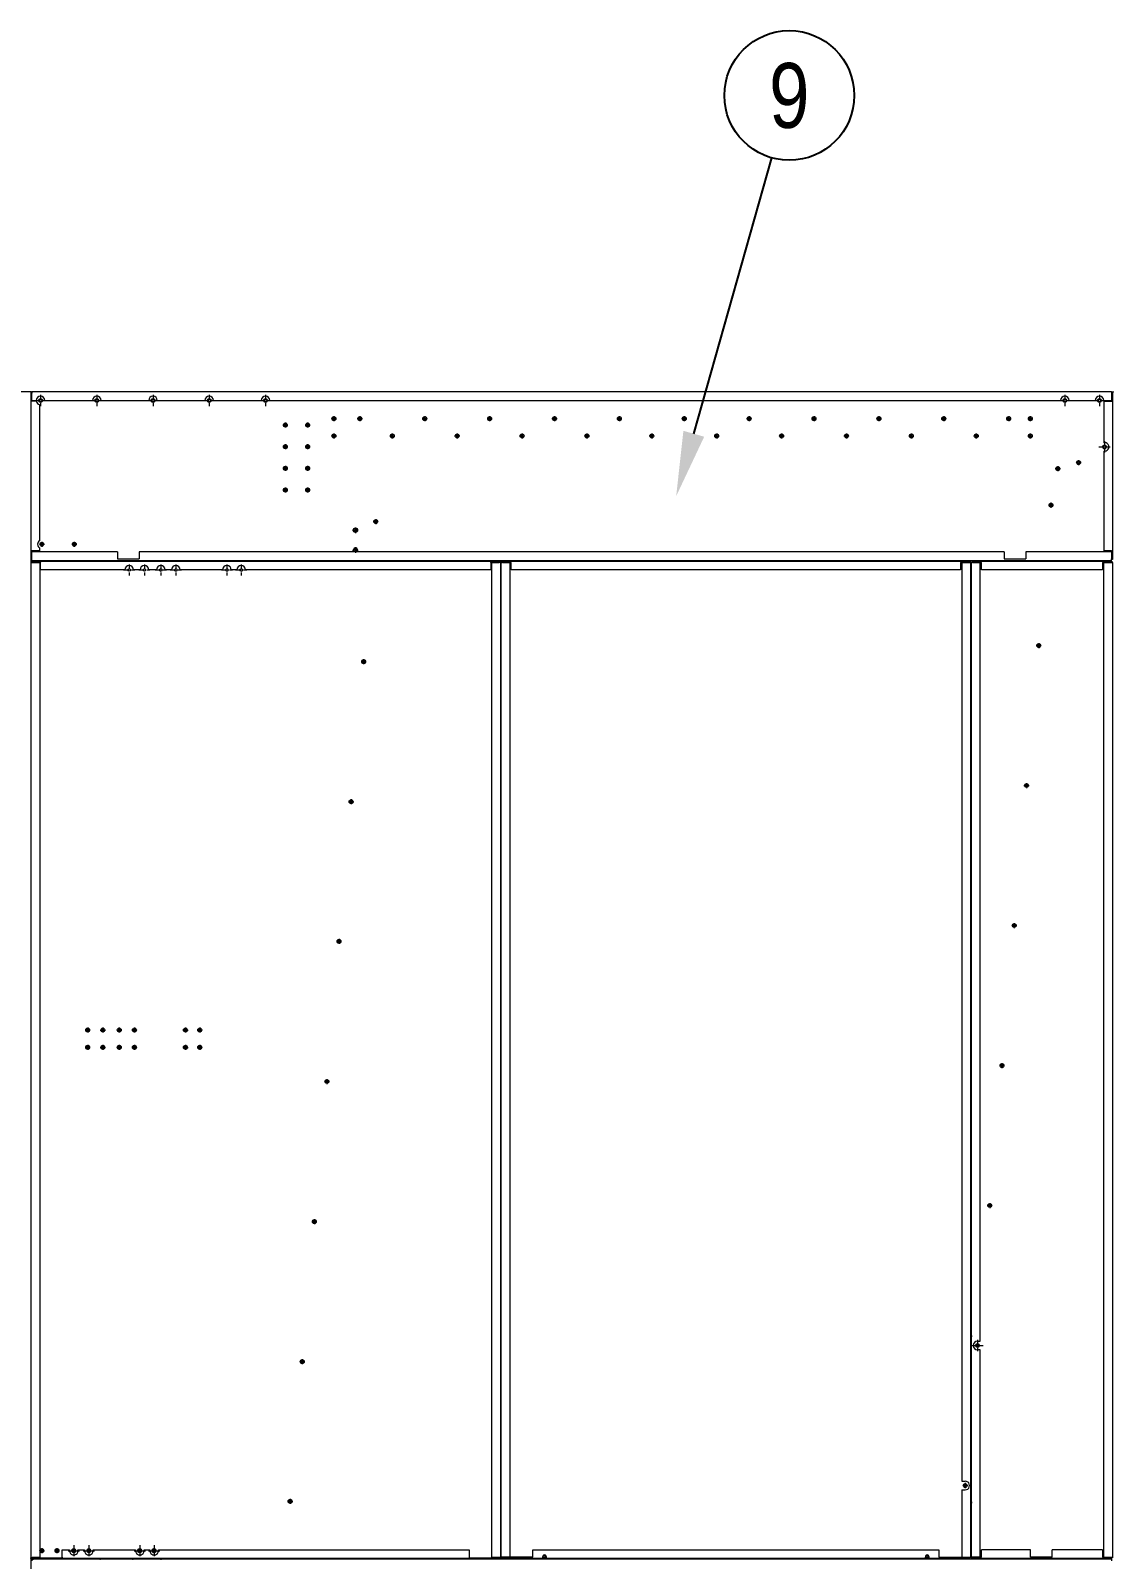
# Model space of a CAD drawing. Header units: millimetres. Extents: x -17070 to 45188, y -291348 to 34911.
# Drawn here: x 26372 to 28873, y 22199 to 25734 of the extents above; entities that cross this region are included whole.
import ezdxf
from ezdxf.enums import TextEntityAlignment as Align

# ---------------------------------------------------------------- set-up
doc = ezdxf.new("R2010")
doc.units = ezdxf.units.MM
doc.linetypes.add('DASHDOT', pattern=[18.5, 12, -3, 0.5, -3])
doc.layers.add('냉각탑_dim', color=1, linetype='Continuous')
doc.layers.add('냉각탑_text', color=3, linetype='Continuous')
doc.styles.get("Standard").update_dxf_attribs({"font": 'arial.ttf'})

# ---------------------------------------------------------------- blocks, each defined once
blk = doc.blocks.new('1')
at = {"color": 7, "lineweight": 20, "ltscale": 0.0425}
for p, q in [((26373.4, 24896.8), (26375.1, 24896.8)), ((26373.4, 24895.9), (26375.1, 24895.9)), ((28873.4, 24896.8), (28871.7, 24896.8)), ((28873.4, 24895.9), (28871.7, 24895.9)), ((26373.4, 24511.7), (26375.1, 24511.7)), ((26373.4, 24510.8), (26375.1, 24510.8)), ((28873.4, 24511.7), (28871.7, 24511.7)), ((28873.4, 24510.8), (28871.7, 24510.8))]:
    blk.add_line(p, q, dxfattribs=at)
at = {"color": 7, "lineweight": 20, "ltscale": 0.0225}
for p, q in [((26373.4, 24895.9), (26373.4, 24896.8)), ((28873.4, 24895.9), (28873.4, 24896.8)), ((26373.4, 24511.7), (26373.4, 24510.8)), ((26376.2, 24505.2), (26376.2, 24504.3)), ((27455.6, 24505.2), (27455.6, 24504.3)), ((27460.4, 24504.3), (27460.4, 24505.2)), ((28545.4, 24504.3), (28545.4, 24505.2)), ((28547.4, 24504.3), (28547.4, 24505.2)), ((28873.4, 24511.7), (28873.4, 24510.8)), ((28873.4, 24504.3), (28873.4, 24505.2)), ((26376.2, 22202.4), (26376.2, 22203.3)), ((27455.6, 22202.4), (27455.6, 22203.3)), ((27460.4, 22203.3), (27460.4, 22202.4)), ((28545.4, 22203.3), (28545.4, 22202.4)), ((28547.4, 22203.3), (28547.4, 22202.4)), ((28873.4, 22203.3), (28873.4, 22202.4))]:
    blk.add_line(p, q, dxfattribs=at)
at = {"color": 7, "lineweight": 20, "ltscale": 0.4775}
for p, q in [((26373.4, 24876.8), (26373.4, 24895.9)), ((28873.4, 24895.9), (28873.4, 24876.8)), ((26373.4, 24511.7), (26373.4, 24530.8)), ((28873.4, 24530.8), (28873.4, 24511.7))]:
    blk.add_line(p, q, dxfattribs=at)
at = {"color": 7, "lineweight": 20, "ltscale": 0.014477}
blk.add_line((26375.1, 24897.6), (26374.8, 24898.1), dxfattribs=at)
at = {"color": 7, "lineweight": 20}
for p, q in [((28871.7, 24898.8), (26375.1, 24898.8)), ((26373.4, 24530.8), (26373.4, 24876.8)), ((26393.4, 24554.9), (26393.4, 24869)), ((26405.4, 24878.8), (26515.4, 24878.8)), ((26535.4, 24878.8), (26645.4, 24878.8)), ((26665.4, 24878.8), (26775.4, 24878.8)), ((26795.4, 24878.8), (26905.4, 24878.8)), ((26925.4, 24878.8), (28753.4, 24878.8)), ((28773.4, 24878.8), (28833.4, 24878.8)), ((28853.4, 24876.8), (28853.4, 24781.1)), ((28873.4, 24876.8), (28873.4, 24530.8)), ((28853.4, 24761.4), (28853.4, 24530.8)), ((26373.3, 24506.8), (26395.4, 24506.8)), ((26395.4, 24505.2), (26373.3, 24505.2)), ((26373.4, 22203.3), (26373.4, 24504.3)), ((26573.4, 24528.8), (26375.1, 24528.8)), ((26375.1, 24508.8), (28871.7, 24508.8)), ((26393.4, 24504.3), (26393.4, 22203.3)), ((26395.4, 24506.8), (27436.4, 24506.8)), ((26573.4, 24512.2), (26623.4, 24512.2)), ((28623.4, 24528.8), (26623.4, 24528.8)), ((27436.4, 24506.8), (27458.5, 24506.8)), ((27458.5, 24505.2), (27436.4, 24505.2)), ((27438.4, 22203.3), (27438.4, 24504.3)), ((27458.4, 24504.3), (27458.4, 22203.3)), ((27460.4, 22203.3), (27460.4, 24504.3)), ((27461.5, 24506.8), (28544.3, 24506.8)), ((27483.5, 24504), (27461.5, 24504)), ((27480.4, 24504.3), (27480.4, 22203.3)), ((28522.3, 24504), (28544.3, 24504)), ((28525.4, 24504.3), (28525.4, 22379.4)), ((28545.4, 24504.3), (28545.4, 22203.3)), ((28547.4, 22203.3), (28547.4, 24504.3)), ((28548.5, 24506.8), (28872.3, 24506.8)), ((28570.5, 24504), (28548.5, 24504)), ((28567.4, 22703.2), (28567.4, 24504.3)), ((28623.4, 24512.2), (28673.4, 24512.2)), ((28871.7, 24528.8), (28673.4, 24528.8)), ((28850.3, 24504), (28872.3, 24504)), ((28853.4, 22203.3), (28853.4, 24504.3)), ((28873.4, 24504.3), (28873.4, 22203.3)), ((26590.4, 24486.8), (26395.4, 24486.8)), ((26816.4, 24486.8), (26718.4, 24486.8)), ((27436.4, 24486.8), (26869.4, 24486.8)), ((28522.3, 24486.8), (27483.5, 24486.8)), ((28850.3, 24486.8), (28570.5, 24486.8)), ((28547.4, 22716.2), (28545.4, 22693.4)), ((28567.4, 22203.3), (28567.4, 22683.2)), ((28525.4, 22359.4), (28525.4, 22203.3)), ((28547.4, 22331.9), (28545.4, 22309)), ((26516.9, 22220.8), (26615.3, 22220.8)), ((26667.9, 22220.8), (27386.5, 22220.8)), ((27533.5, 22220.8), (28472.3, 22220.8)), ((28684.3, 22220.8), (28570.5, 22220.8)), ((28850.3, 22220.8), (28734.3, 22220.8)), ((26373.3, 22202.4), (26445.3, 22202.4)), ((26445.3, 22200.8), (26373.3, 22200.8)), ((28871.7, 22198.8), (26375.1, 22198.8)), ((27386.5, 22200.8), (26445.3, 22200.8)), ((27386.5, 22202.4), (27458.5, 22202.4)), ((27458.5, 22200.8), (27386.5, 22200.8)), ((27533.5, 22203.6), (27461.5, 22203.6)), ((28544.3, 22200.8), (27461.5, 22200.8)), ((28472.3, 22203.6), (28544.3, 22203.6)), ((28570.5, 22203.6), (28548.5, 22203.6)), ((28872.3, 22200.8), (28548.5, 22200.8)), ((28734.3, 22203.6), (28684.3, 22203.6)), ((28850.3, 22203.6), (28872.3, 22203.6))]:
    blk.add_line(p, q, dxfattribs=at)
at = {"color": 7, "lineweight": 20, "ltscale": 0.085}
for p, q in [((26375.1, 24898.8), (26375.1, 24895.4)), ((28871.7, 24898.8), (28871.7, 24895.4)), ((26376.8, 24876.8), (26373.4, 24876.8)), ((28870, 24876.8), (28873.4, 24876.8)), ((26376.8, 24530.8), (26373.4, 24530.8)), ((26375.1, 24508.8), (26375.1, 24512.2)), ((28870, 24530.8), (28873.4, 24530.8)), ((28871.7, 24508.8), (28871.7, 24512.2)), ((26375.1, 22198.8), (26375.1, 22195.4)), ((28871.7, 22198.8), (28871.7, 22195.4))]:
    blk.add_line(p, q, dxfattribs=at)
at = {"color": 7, "lineweight": 20, "ltscale": 0.415}
for p, q in [((26375.1, 24878.8), (26375.1, 24895.4)), ((28871.7, 24895.4), (28871.7, 24878.8)), ((28853.4, 24876.8), (28870, 24876.8)), ((26375.1, 24512.2), (26375.1, 24528.8)), ((26393.4, 24530.8), (26376.8, 24530.8)), ((26573.4, 24528.8), (26573.4, 24512.2)), ((26623.4, 24528.8), (26623.4, 24512.2)), ((28623.4, 24528.8), (28623.4, 24512.2)), ((28673.4, 24528.8), (28673.4, 24512.2)), ((28870, 24530.8), (28853.4, 24530.8)), ((28871.7, 24528.8), (28871.7, 24512.2))]:
    blk.add_line(p, q, dxfattribs=at)
at = {"color": 7, "linetype": 'DASHDOT', "lineweight": 20}
for p, q in [((26395.4, 24891.8), (26395.4, 24865.8)), ((26525.4, 24891.8), (26525.4, 24865.8)), ((26655.4, 24891.8), (26655.4, 24865.8)), ((26785.4, 24891.8), (26785.4, 24865.8)), ((26915.4, 24891.8), (26915.4, 24865.8)), ((28763.4, 24891.8), (28763.4, 24865.8)), ((28843.4, 24891.8), (28843.4, 24865.8)), ((26382.4, 24878.8), (26408.4, 24878.8)), ((26512.4, 24878.8), (26538.4, 24878.8)), ((26642.4, 24878.8), (26668.4, 24878.8)), ((26772.4, 24878.8), (26798.4, 24878.8)), ((26902.4, 24878.8), (26928.4, 24878.8)), ((28750.4, 24878.8), (28776.4, 24878.8)), ((28830.4, 24878.8), (28856.4, 24878.8)), ((28842.2, 24771.3), (28868.2, 24771.3)), ((28855.2, 24784.3), (28855.2, 24758.3)), ((26587.4, 24486.8), (26613.4, 24486.8)), ((26600.4, 24499.8), (26600.4, 24473.8)), ((26622.4, 24486.8), (26648.4, 24486.8)), ((26635.4, 24499.8), (26635.4, 24473.8)), ((26660.4, 24486.8), (26686.4, 24486.8)), ((26673.4, 24499.8), (26673.4, 24473.8)), ((26695.4, 24486.8), (26721.4, 24486.8)), ((26708.4, 24499.8), (26708.4, 24473.8)), ((26813.4, 24486.8), (26839.4, 24486.8)), ((26826.4, 24499.8), (26826.4, 24473.8)), ((26846.4, 24486.8), (26872.4, 24486.8)), ((26859.4, 24499.8), (26859.4, 24473.8)), ((28561.5, 22706.2), (28561.5, 22680.2)), ((28548.5, 22693.2), (28574.5, 22693.2)), ((26459.1, 22218.8), (26485.1, 22218.8)), ((26472.1, 22231.8), (26472.1, 22205.8)), ((26494.1, 22218.8), (26520.1, 22218.8)), ((26507.1, 22231.8), (26507.1, 22205.8)), ((26612.1, 22218.8), (26638.1, 22218.8)), ((26625.1, 22231.8), (26625.1, 22205.8)), ((26645.1, 22218.8), (26671.1, 22218.8)), ((26658.1, 22231.8), (26658.1, 22205.8))]:
    blk.add_line(p, q, dxfattribs=at)
at = {"color": 7, "lineweight": 20, "ltscale": 0.132499}
blk.add_line((28871.7, 24898.8), (28877, 24898.8), dxfattribs=at)
at = {"color": 7, "lineweight": 20, "ltscale": 0.00769}
for p, q in [((26373.4, 24876.8), (26373.7, 24876.8)), ((28873.4, 24876.8), (28873.1, 24876.8))]:
    blk.add_line(p, q, dxfattribs=at)
at = {"color": 7, "lineweight": 20, "ltscale": 0.2575}
blk.add_line((26375.1, 24878.8), (26385.4, 24878.8), dxfattribs=at)
at = {"color": 7, "lineweight": 20, "ltscale": 0.05}
for p, q in [((26375.4, 24878.8), (26375.4, 24876.8)), ((28871.4, 24876.8), (28871.4, 24878.8)), ((26373.4, 24530.8), (26375.4, 24530.8)), ((26375.4, 24530.8), (26375.4, 24528.8)), ((28873.4, 24530.8), (28871.4, 24530.8)), ((28871.4, 24528.8), (28871.4, 24530.8)), ((26378.8, 22200.8), (26378.8, 22198.8)), ((26532.2, 22200.8), (26532.2, 22198.8)), ((26672.8, 22200.8), (26672.8, 22198.8)), ((26722.9, 22198.8), (26722.9, 22200.8)), ((26812, 22198.8), (26812, 22200.8))]:
    blk.add_line(p, q, dxfattribs=at)
at = {"color": 7, "lineweight": 20, "ltscale": 0.220051}
blk.add_line((26385.6, 24876.8), (26376.8, 24876.8), dxfattribs=at)
at = {"color": 7, "lineweight": 20, "ltscale": 0.4575}
blk.add_line((28853.4, 24878.8), (28871.7, 24878.8), dxfattribs=at)
at = {"color": 7, "linetype": 'DASHDOT', "lineweight": 20, "ltscale": 0.2925}
for p, q in [((26955.6, 24821.8), (26967.3, 24821.8)), ((27007.1, 24821.8), (27018.8, 24821.8)), ((27067.7, 24836.8), (27079.4, 24836.8)), ((27127.7, 24836.8), (27139.4, 24836.8)), ((27277.7, 24836.8), (27289.4, 24836.8)), ((27427.7, 24836.8), (27439.4, 24836.8)), ((27577.7, 24836.8), (27589.4, 24836.8)), ((27727.7, 24836.8), (27739.4, 24836.8)), ((27877.7, 24836.8), (27889.4, 24836.8)), ((28027.7, 24836.8), (28039.4, 24836.8)), ((28177.7, 24836.8), (28189.4, 24836.8)), ((28327.7, 24836.8), (28339.4, 24836.8)), ((28477.7, 24836.8), (28489.4, 24836.8)), ((28627.7, 24836.8), (28639.4, 24836.8)), ((27067.7, 24796.8), (27079.4, 24796.8)), ((27202.7, 24796.8), (27214.4, 24796.8)), ((27352.7, 24796.8), (27364.4, 24796.8)), ((27502.7, 24796.8), (27514.4, 24796.8)), ((27652.7, 24796.8), (27664.4, 24796.8)), ((27802.7, 24796.8), (27814.4, 24796.8)), ((27952.7, 24796.8), (27964.4, 24796.8)), ((28102.7, 24796.8), (28114.4, 24796.8)), ((28252.7, 24796.8), (28264.4, 24796.8)), ((28402.7, 24796.8), (28414.4, 24796.8)), ((28552.7, 24796.8), (28564.4, 24796.8)), ((26955.6, 24771.8), (26967.3, 24771.8)), ((27007.1, 24771.8), (27018.8, 24771.8)), ((26955.6, 24721.8), (26967.3, 24721.8)), ((27007.1, 24721.8), (27018.8, 24721.8)), ((26955.6, 24671.8), (26967.3, 24671.8)), ((27007.1, 24671.8), (27018.8, 24671.8)), ((27164.6, 24598.8), (27176.3, 24598.8)), ((27136.6, 24274.8), (27148.3, 24274.8)), ((27107.6, 23950.8), (27119.3, 23950.8)), ((28640.6, 23664.5), (28652.3, 23664.5)), ((27079.6, 23627.8), (27091.3, 23627.8)), ((26606.6, 23422.8), (26618.3, 23422.8)), ((26724.6, 23422.8), (26736.3, 23422.8)), ((26757.6, 23422.8), (26769.3, 23422.8)), ((26606.6, 23382.8), (26618.3, 23382.8)), ((26724.6, 23382.8), (26736.3, 23382.8)), ((26757.6, 23382.8), (26769.3, 23382.8)), ((28612.3, 23340.7), (28624, 23340.7)), ((27051.6, 23303.8), (27063.3, 23303.8)), ((28583.9, 23017), (28595.6, 23017)), ((27022.6, 22979.8), (27034.3, 22979.8)), ((26994.6, 22655.8), (27006.3, 22655.8)), ((28527.3, 22369.4), (28539, 22369.4)), ((28533.1, 22375.3), (28533.1, 22363.6)), ((26966.6, 22332.8), (26978.3, 22332.8)), ((26972.4, 22338.6), (26972.4, 22326.9)), ((26398.4, 22224.6), (26398.4, 22212.9)), ((26433.4, 22224.6), (26433.4, 22212.9)), ((26618.8, 22218.8), (26630.5, 22218.8)), ((26624.6, 22224.6), (26624.6, 22212.9)), ((26651.8, 22218.8), (26663.5, 22218.8)), ((26657.6, 22224.6), (26657.6, 22212.9))]:
    blk.add_line(p, q, dxfattribs=at)
at = {"color": 7, "linetype": 'DASHDOT', "lineweight": 20, "ltscale": 0.292505}
for p, q in [((26961.4, 24827.6), (26961.4, 24815.9)), ((27012.9, 24827.6), (27012.9, 24815.9)), ((26961.4, 24777.6), (26961.4, 24765.9)), ((27012.9, 24777.6), (27012.9, 24765.9)), ((26961.4, 24727.6), (26961.4, 24715.9)), ((27012.9, 24727.6), (27012.9, 24715.9)), ((26961.4, 24677.6), (26961.4, 24665.9)), ((27012.9, 24677.6), (27012.9, 24665.9)), ((27170.4, 24604.6), (27170.4, 24592.9)), ((26398.4, 24552.1), (26398.4, 24540.4)), ((26473.4, 24552.1), (26473.4, 24540.4)), ((27142.4, 24280.6), (27142.4, 24268.9)), ((27113.4, 23956.6), (27113.4, 23944.9))]:
    blk.add_line(p, q, dxfattribs=at)
at = {"color": 7, "linetype": 'DASHDOT', "lineweight": 20, "ltscale": 0.195}
for p, q in [((27069.5, 24836.8), (27077.3, 24836.8)), ((27129.5, 24836.8), (27137.3, 24836.8)), ((27279.5, 24836.8), (27287.3, 24836.8)), ((27429.5, 24836.8), (27437.3, 24836.8)), ((27579.5, 24836.8), (27587.3, 24836.8)), ((27729.5, 24836.8), (27737.3, 24836.8)), ((27879.5, 24836.8), (27887.3, 24836.8)), ((28029.5, 24836.8), (28037.3, 24836.8)), ((28179.5, 24836.8), (28187.3, 24836.8)), ((28329.5, 24836.8), (28337.3, 24836.8)), ((28479.5, 24836.8), (28487.3, 24836.8)), ((28629.5, 24836.8), (28637.3, 24836.8)), ((27069.5, 24796.8), (27077.3, 24796.8)), ((27204.5, 24796.8), (27212.3, 24796.8)), ((27354.5, 24796.8), (27362.3, 24796.8)), ((27504.5, 24796.8), (27512.3, 24796.8)), ((27654.5, 24796.8), (27662.3, 24796.8)), ((27804.5, 24796.8), (27812.3, 24796.8)), ((27954.5, 24796.8), (27962.3, 24796.8)), ((28104.5, 24796.8), (28112.3, 24796.8)), ((28254.5, 24796.8), (28262.3, 24796.8)), ((28404.5, 24796.8), (28412.3, 24796.8)), ((28554.5, 24796.8), (28562.3, 24796.8)), ((27166.5, 24599.7), (27174.3, 24599.7)), ((27138.2, 24275.9), (27146, 24275.9)), ((27138.2, 24275), (27146, 24275)), ((27109.9, 23952.1), (27117.7, 23952.1)), ((27109.9, 23951.3), (27117.7, 23951.3)), ((28642.6, 23665.4), (28650.4, 23665.4)), ((28642.6, 23664.5), (28650.4, 23664.5)), ((26608.7, 23422.8), (26616.5, 23422.8)), ((26726.1, 23422.8), (26733.9, 23422.8)), ((26608.3, 23382.8), (26616.1, 23382.8)), ((26725.8, 23382.8), (26733.6, 23382.8)), ((26758.8, 23382.8), (26766.6, 23382.8)), ((28614.2, 23341.6), (28622, 23341.6)), ((28614.2, 23340.7), (28622, 23340.7)), ((27053.2, 23304.6), (27061, 23304.6)), ((27053.2, 23303.7), (27061, 23303.7)), ((28585.9, 23017.8), (28593.7, 23017.8)), ((28585.9, 23017), (28593.7, 23017)), ((27024.9, 22980.8), (27032.7, 22980.8)), ((27024.9, 22980), (27032.7, 22980)), ((28557.6, 22694.1), (28565.4, 22694.1)), ((28557.6, 22693.2), (28565.4, 22693.2)), ((26996.6, 22657.1), (27004.4, 22657.1)), ((26996.6, 22656.2), (27004.4, 22656.2)), ((28529.2, 22370.3), (28537, 22370.3)), ((28533.1, 22374.2), (28533.1, 22366.4)), ((26968.2, 22333.3), (26976, 22333.3)), ((26968.2, 22332.4), (26976, 22332.4)), ((26972.1, 22337.2), (26972.1, 22328.5)), ((26398.8, 22222.7), (26398.8, 22214.9)), ((26433.8, 22222.7), (26433.8, 22214.9)), ((26472.2, 22222.7), (26472.2, 22214.9)), ((26507.2, 22222.7), (26507.2, 22214.9)), ((26624.6, 22222.7), (26624.6, 22214.9)), ((26653.9, 22218.8), (26661.7, 22218.8)), ((26657.8, 22222.7), (26657.8, 22214.9))]:
    blk.add_line(p, q, dxfattribs=at)
at = {"color": 7, "linetype": 'DASHDOT', "lineweight": 20, "ltscale": 0.194995}
for p, q in [((27073.4, 24840.7), (27073.4, 24832.9)), ((27133.4, 24840.7), (27133.4, 24832.9)), ((27283.4, 24840.7), (27283.4, 24832.9)), ((27433.4, 24840.7), (27433.4, 24832.9)), ((27583.4, 24840.7), (27583.4, 24832.9)), ((27733.4, 24840.7), (27733.4, 24832.9)), ((27883.4, 24840.7), (27883.4, 24832.9)), ((28033.4, 24840.7), (28033.4, 24832.9)), ((28183.4, 24840.7), (28183.4, 24832.9)), ((28333.4, 24840.7), (28333.4, 24832.9)), ((28483.4, 24840.7), (28483.4, 24832.9)), ((28633.4, 24840.7), (28633.4, 24832.9)), ((28683.4, 24840.7), (28683.4, 24832.9)), ((27073.4, 24800.7), (27073.4, 24792.9)), ((27208.4, 24800.7), (27208.4, 24792.9)), ((27358.4, 24800.7), (27358.4, 24792.9)), ((27508.4, 24800.7), (27508.4, 24792.9)), ((27658.4, 24800.7), (27658.4, 24792.9)), ((27808.4, 24800.7), (27808.4, 24792.9)), ((27958.4, 24800.7), (27958.4, 24792.9)), ((28108.4, 24800.7), (28108.4, 24792.9)), ((28258.4, 24800.7), (28258.4, 24792.9)), ((28408.4, 24800.7), (28408.4, 24792.9)), ((28558.4, 24800.7), (28558.4, 24792.9)), ((28683.4, 24800.7), (28683.4, 24792.9)), ((28731.4, 24639.7), (28731.4, 24631.9)), ((28703.1, 24316.8), (28703.1, 24309)), ((27142.1, 24279.8), (27142.1, 24272)), ((28646.5, 23668.4), (28646.5, 23660.6))]:
    blk.add_line(p, q, dxfattribs=at)
at = {"color": 7, "linetype": 'DASHDOT', "lineweight": 20, "ltscale": 0.292499}
for p, q in [((27073.6, 24842.6), (27073.6, 24830.9)), ((27133.6, 24842.6), (27133.6, 24830.9)), ((27283.6, 24842.6), (27283.6, 24830.9)), ((27433.6, 24842.6), (27433.6, 24830.9)), ((27583.6, 24842.6), (27583.6, 24830.9)), ((27733.6, 24842.6), (27733.6, 24830.9)), ((27883.6, 24842.6), (27883.6, 24830.9)), ((28033.6, 24842.6), (28033.6, 24830.9)), ((28183.6, 24842.6), (28183.6, 24830.9)), ((28333.6, 24842.6), (28333.6, 24830.9)), ((28483.6, 24842.6), (28483.6, 24830.9)), ((28633.6, 24842.6), (28633.6, 24830.9)), ((28683.6, 24842.6), (28683.6, 24830.9)), ((27073.6, 24802.6), (27073.6, 24790.9)), ((27208.6, 24802.6), (27208.6, 24790.9)), ((27358.6, 24802.6), (27358.6, 24790.9)), ((27508.6, 24802.6), (27508.6, 24790.9)), ((27658.6, 24802.6), (27658.6, 24790.9)), ((27808.6, 24802.6), (27808.6, 24790.9)), ((27958.6, 24802.6), (27958.6, 24790.9)), ((28108.6, 24802.6), (28108.6, 24790.9)), ((28258.6, 24802.6), (28258.6, 24790.9)), ((28408.6, 24802.6), (28408.6, 24790.9)), ((28558.6, 24802.6), (28558.6, 24790.9)), ((28683.6, 24802.6), (28683.6, 24790.9)), ((28747.2, 24726.9), (28747.2, 24715.2)), ((28795.2, 24741.1), (28795.2, 24729.4)), ((28731.4, 24642.5), (28731.4, 24630.8)), ((26392.6, 24546.3), (26404.3, 24546.3)), ((26467.6, 24546.3), (26479.3, 24546.3)), ((28703.1, 24317.9), (28703.1, 24306.2)), ((28668.9, 23988.3), (28680.6, 23988.3)), ((28674.8, 23994.1), (28674.8, 23982.4)), ((28646.4, 23670.3), (28646.4, 23658.6)), ((27085.4, 23633.6), (27085.4, 23621.9)), ((26498.6, 23422.8), (26510.3, 23422.8)), ((26504.4, 23428.6), (26504.4, 23416.9)), ((26533.6, 23422.8), (26545.3, 23422.8)), ((26539.4, 23428.6), (26539.4, 23416.9)), ((26571.6, 23422.8), (26583.3, 23422.8)), ((26577.4, 23428.6), (26577.4, 23416.9)), ((26612.4, 23428.6), (26612.4, 23416.9)), ((26730.4, 23428.6), (26730.4, 23416.9)), ((26763.4, 23428.6), (26763.4, 23416.9)), ((26498.6, 23382.8), (26510.3, 23382.8)), ((26504.4, 23388.6), (26504.4, 23376.9)), ((26533.6, 23382.8), (26545.3, 23382.8)), ((26539.4, 23388.6), (26539.4, 23376.9)), ((26571.6, 23382.8), (26583.3, 23382.8)), ((26577.4, 23388.6), (26577.4, 23376.9)), ((26612.4, 23388.6), (26612.4, 23376.9)), ((26730.4, 23388.6), (26730.4, 23376.9)), ((26763.4, 23388.6), (26763.4, 23376.9)), ((27057.4, 23309.6), (27057.4, 23297.9)), ((27028.4, 22985.6), (27028.4, 22973.9)), ((27000.4, 22661.6), (27000.4, 22649.9)), ((26392.6, 22218.8), (26404.3, 22218.8)), ((26427.6, 22218.8), (26439.3, 22218.8))]:
    blk.add_line(p, q, dxfattribs=at)
at = {"color": 7, "linetype": 'DASHDOT', "lineweight": 20, "ltscale": 0.292502}
for p, q in [((28677.7, 24836.8), (28689.4, 24836.8)), ((28677.7, 24796.8), (28689.4, 24796.8)), ((28741.4, 24721.1), (28753.1, 24721.1)), ((28789.3, 24735.2), (28801, 24735.2)), ((28725.6, 24636.7), (28737.3, 24636.7)), ((28697.2, 24312), (28708.9, 24312)), ((28618.1, 23346.6), (28618.1, 23334.9)), ((28589.8, 23022.8), (28589.8, 23011.1))]:
    blk.add_line(p, q, dxfattribs=at)
at = {"color": 7, "linetype": 'DASHDOT', "lineweight": 20, "ltscale": 0.195001}
for p, q in [((28679.5, 24836.8), (28687.3, 24836.8)), ((28679.5, 24796.8), (28687.3, 24796.8)), ((28727.5, 24635.8), (28735.3, 24635.8)), ((27170.4, 24603.6), (27170.4, 24595.8)), ((28703.1, 24315.9), (28703.1, 24308.1)), ((27142.1, 24278.9), (27142.1, 24271.1)), ((28670.9, 23989.1), (28678.7, 23989.1)), ((28670.9, 23988.3), (28678.7, 23988.3)), ((28674.8, 23993), (28674.8, 23984.4)), ((27113.8, 23956), (27113.8, 23947.4)), ((28646.5, 23669.3), (28646.5, 23661.5)), ((27081.6, 23628.4), (27089.4, 23628.4)), ((27081.6, 23627.5), (27089.4, 23627.5)), ((27085.5, 23631.4), (27085.5, 23623.6)), ((26500.3, 23422.8), (26508.1, 23422.8)), ((26504.2, 23426.7), (26504.2, 23418.9)), ((26535.3, 23422.8), (26543.1, 23422.8)), ((26539.2, 23426.7), (26539.2, 23418.9)), ((26573.7, 23422.8), (26581.5, 23422.8)), ((26577.6, 23426.7), (26577.6, 23418.9)), ((26612.6, 23426.7), (26612.6, 23418.9)), ((26730, 23426.7), (26730, 23418.9)), ((26759.3, 23422.8), (26767.1, 23422.8)), ((26763.2, 23426.7), (26763.2, 23418.9)), ((26499.9, 23382.8), (26507.7, 23382.8)), ((26503.8, 23386.7), (26503.8, 23378.9)), ((26534.9, 23382.8), (26542.7, 23382.8)), ((26538.8, 23386.7), (26538.8, 23378.9)), ((26577.2, 23386.7), (26577.2, 23378.9)), ((26612.2, 23386.7), (26612.2, 23378.9)), ((26729.7, 23386.7), (26729.7, 23378.9)), ((26762.7, 23386.7), (26762.7, 23378.9)), ((28618.1, 23344.6), (28618.1, 23336.8)), ((27057.1, 23307.6), (27057.1, 23299.8)), ((28589.8, 23021.7), (28589.8, 23013.9)), ((27028.8, 22984.7), (27028.8, 22976.9)), ((28561.5, 22698), (28561.5, 22690.2)), ((27000.5, 22661), (27000.5, 22653.2)), ((26394.9, 22218.8), (26402.7, 22218.8)), ((26429.9, 22218.8), (26437.7, 22218.8)), ((26620.7, 22218.8), (26628.5, 22218.8))]:
    blk.add_line(p, q, dxfattribs=at)
at = {"color": 7, "linetype": 'DASHDOT', "lineweight": 20, "ltscale": 0.325}
for p, q in [((27116.9, 24578.8), (27129.9, 24578.8)), ((27123.4, 24585.3), (27123.4, 24572.3)), ((27123.4, 24539.3), (27123.4, 24526.3)), ((27116.9, 24532.8), (27129.9, 24532.8))]:
    blk.add_line(p, q, dxfattribs=at)
at = {"color": 7, "lineweight": 20, "ltscale": 6.28196e-05}
blk.add_line((27128.4, 24578.8), (27128.4, 24578.8), dxfattribs=at)
at = {"color": 7, "lineweight": 20, "ltscale": 0.170995}
blk.add_line((26393.4, 24530.8), (26393.4, 24537.6), dxfattribs=at)
at = {"color": 7, "lineweight": 20, "ltscale": 0.04}
for p, q in [((26373.3, 24506.8), (26373.3, 24505.2)), ((26395.4, 24506.8), (26395.4, 24505.2)), ((27458.5, 24506.8), (27458.5, 24505.2)), ((26373.3, 22200.8), (26373.3, 22202.4)), ((26445.3, 22200.8), (26445.3, 22202.4)), ((27458.5, 22200.8), (27458.5, 22202.4))]:
    blk.add_line(p, q, dxfattribs=at)
at = {"color": 7, "lineweight": 20, "ltscale": 0.07}
for p, q in [((26373.4, 24504.3), (26376.2, 24504.3)), ((26395.4, 24504), (26395.4, 24506.8)), ((27436.4, 24504), (27436.4, 24506.8)), ((27458.4, 24504.3), (27455.6, 24504.3)), ((27461.5, 24506.8), (27461.5, 24504)), ((28544.3, 24506.8), (28544.3, 24504)), ((28548.5, 24506.8), (28548.5, 24504)), ((28872.3, 24506.8), (28872.3, 24504)), ((26373.4, 22203.3), (26376.2, 22203.3)), ((26445.3, 22203.6), (26445.3, 22200.8)), ((27386.5, 22203.6), (27386.5, 22200.8)), ((27458.4, 22203.3), (27455.6, 22203.3)), ((27461.5, 22200.8), (27461.5, 22203.6)), ((28544.3, 22200.8), (28544.3, 22203.6)), ((28548.5, 22200.8), (28548.5, 22203.6)), ((28872.3, 22200.8), (28872.3, 22203.6))]:
    blk.add_line(p, q, dxfattribs=at)
at = {"color": 7, "lineweight": 20, "ltscale": 0.43}
for p, q in [((26376.2, 24504.3), (26393.4, 24504.3)), ((26395.4, 24486.8), (26395.4, 24504)), ((27436.4, 24504), (27436.4, 24486.8)), ((27438.4, 24504.3), (27455.6, 24504.3)), ((27463.2, 24504.3), (27480.4, 24504.3)), ((27483.5, 24486.8), (27483.5, 24504)), ((28522.3, 24504), (28522.3, 24486.8)), ((28525.4, 24504.3), (28542.6, 24504.3)), ((28550.2, 24504.3), (28567.4, 24504.3)), ((28570.5, 24486.8), (28570.5, 24504)), ((28850.3, 24504), (28850.3, 24486.8)), ((28853.4, 24504.3), (28870.6, 24504.3)), ((26445.3, 22203.6), (26445.3, 22220.8)), ((27386.5, 22220.8), (27386.5, 22203.6)), ((27533.5, 22203.6), (27533.5, 22220.8)), ((28472.3, 22220.8), (28472.3, 22203.6)), ((28570.5, 22203.6), (28570.5, 22220.8)), ((28684.3, 22203.6), (28684.3, 22220.8)), ((28734.3, 22203.6), (28734.3, 22220.8)), ((28850.3, 22220.8), (28850.3, 22203.6)), ((26393.4, 22203.3), (26376.2, 22203.3)), ((27455.6, 22203.3), (27438.4, 22203.3)), ((27480.4, 22203.3), (27463.2, 22203.3)), ((28542.6, 22203.3), (28525.4, 22203.3)), ((28567.4, 22203.3), (28550.2, 22203.3)), ((28870.6, 22203.3), (28853.4, 22203.3))]:
    blk.add_line(p, q, dxfattribs=at)
at = {"color": 7, "lineweight": 20, "ltscale": 0.159239}
for p, q in [((26742, 24506.8), (26748, 24508.8)), ((26748.3, 24506.8), (26754.4, 24508.8))]:
    blk.add_line(p, q, dxfattribs=at)
at = {"color": 7, "lineweight": 20, "ltscale": 0.050163}
for p, q in [((27105.8, 24506.8), (27106, 24508.8)), ((27114.8, 24506.8), (27115, 24508.8)), ((26919.3, 22198.8), (26919.5, 22200.8)), ((26928.4, 22198.8), (26928.5, 22200.8))]:
    blk.add_line(p, q, dxfattribs=at)
at = {"color": 7, "lineweight": 20, "ltscale": 0.050223}
for p, q in [((27123.1, 24506.8), (27123.3, 24508.8)), ((27132.1, 24506.8), (27132.3, 24508.8)), ((26905, 22198.8), (26905.1, 22200.8)), ((26914, 22198.8), (26914.2, 22200.8))]:
    blk.add_line(p, q, dxfattribs=at)
at = {"color": 7, "lineweight": 20, "ltscale": 6.28061e-05}
blk.add_line((27128.4, 24532.8), (27128.4, 24532.8), dxfattribs=at)
at = {"color": 7, "lineweight": 20, "ltscale": 0.050191}
for p, q in [((27144.9, 24508.8), (27144.7, 24506.8)), ((27144.8, 24506.8), (27145, 24508.8)), ((27179.1, 24506.8), (27179.3, 24508.8)), ((27788.6, 24506.8), (27788.8, 24508.8)), ((27789.3, 24508.8), (27789.1, 24506.8)), ((28093.8, 24508.8), (28093.6, 24506.8)), ((28094.1, 24506.8), (28094.3, 24508.8)), ((28704.3, 24508.8), (28704.1, 24506.8)), ((28737.9, 24508.8), (28737.7, 24506.8)), ((26943, 22200.8), (26942.8, 22198.8)), ((26942.9, 22198.8), (26943.1, 22200.8)), ((26977.2, 22198.8), (26977.3, 22200.8)), ((27586.7, 22198.8), (27586.9, 22200.8)), ((27587.3, 22200.8), (27587.2, 22198.8)), ((27891.9, 22200.8), (27891.7, 22198.8)), ((27892.2, 22198.8), (27892.3, 22200.8)), ((27892.2, 22198.8), (27892.3, 22200.8)), ((28502.3, 22200.8), (28502.2, 22198.8)), ((28536, 22200.8), (28535.8, 22198.8))]:
    blk.add_line(p, q, dxfattribs=at)
at = {"color": 7, "lineweight": 20, "ltscale": 0.006929}
for p, q in [((27436.4, 24506.8), (27436.4, 24506.5)), ((27386.5, 22200.8), (27386.5, 22201.1))]:
    blk.add_line(p, q, dxfattribs=at)
at = {"color": 7, "lineweight": 20, "ltscale": 0.0275}
for p, q in [((27460.4, 24505.2), (27461.5, 24505.2)), ((27460.4, 24504.3), (27461.5, 24504.3)), ((28545.4, 24505.2), (28544.3, 24505.2)), ((28545.4, 24504.3), (28544.3, 24504.3)), ((28547.4, 24505.2), (28548.5, 24505.2)), ((28547.4, 24504.3), (28548.5, 24504.3)), ((28873.4, 24505.2), (28872.3, 24505.2)), ((28873.4, 24504.3), (28872.3, 24504.3)), ((27460.4, 22203.3), (27461.5, 22203.3)), ((27460.4, 22202.4), (27461.5, 22202.4)), ((28545.4, 22203.3), (28544.3, 22203.3)), ((28545.4, 22202.4), (28544.3, 22202.4)), ((28547.4, 22203.3), (28548.5, 22203.3)), ((28547.4, 22202.4), (28548.5, 22202.4)), ((28873.4, 22203.3), (28872.3, 22203.3)), ((28873.4, 22202.4), (28872.3, 22202.4))]:
    blk.add_line(p, q, dxfattribs=at)
at = {"color": 7, "lineweight": 20, "ltscale": 0.375}
for p, q in [((26625.4, 24486.8), (26610.4, 24486.8)), ((26698.4, 24486.8), (26683.4, 24486.8))]:
    blk.add_line(p, q, dxfattribs=at)
at = {"color": 7, "lineweight": 20, "ltscale": 0.45}
blk.add_line((26663.4, 24486.8), (26645.4, 24486.8), dxfattribs=at)
at = {"color": 7, "lineweight": 20, "ltscale": 0.325}
blk.add_line((26849.4, 24486.8), (26836.4, 24486.8), dxfattribs=at)
at = {"color": 7, "linetype": 'DASHDOT', "lineweight": 20, "ltscale": 0.194998}
for p, q in [((28699.2, 24312.9), (28707, 24312.9)), ((28699.2, 24312), (28707, 24312)), ((27085.5, 23632.3), (27085.5, 23624.5)), ((26573.3, 23382.8), (26581.1, 23382.8)), ((28618.1, 23345.5), (28618.1, 23337.7)), ((27057.1, 23308.5), (27057.1, 23300.7)), ((28589.8, 23020.9), (28589.8, 23013.1)), ((27028.8, 22983.9), (27028.8, 22976.1)), ((28561.5, 22697.1), (28561.5, 22689.3)), ((27000.5, 22660.1), (27000.5, 22652.3)), ((26468.3, 22218.8), (26476.1, 22218.8)), ((26503.3, 22218.8), (26511.1, 22218.8))]:
    blk.add_line(p, q, dxfattribs=at)
at = {"color": 7, "lineweight": 20, "ltscale": 0.14875}
for p, q in [((28561.5, 22703.2), (28567.4, 22703.2)), ((28567.4, 22683.2), (28561.5, 22683.2))]:
    blk.add_line(p, q, dxfattribs=at)
at = {"color": 7, "lineweight": 20, "ltscale": 0.193018}
for p, q in [((28525.4, 22379.4), (28533.1, 22379.4)), ((28525.4, 22359.4), (28533.1, 22359.4))]:
    blk.add_line(p, q, dxfattribs=at)
at = {"color": 7, "lineweight": 20, "ltscale": 0.425051}
blk.add_line((26445.3, 22220.8), (26462.3, 22220.8), dxfattribs=at)
at = {"color": 7, "lineweight": 20, "ltscale": 0.385102}
blk.add_line((26481.9, 22220.8), (26497.3, 22220.8), dxfattribs=at)
at = {"color": 7, "lineweight": 20, "ltscale": 0.335102}
blk.add_line((26634.9, 22220.8), (26648.3, 22220.8), dxfattribs=at)
at = {"color": 7, "linetype": 'DASHDOT', "lineweight": 20, "ltscale": 0.26}
blk.add_line((27555.2, 22204.8), (27565.6, 22204.8), dxfattribs=at)
at = {"color": 7, "linetype": 'DASHDOT', "lineweight": 20, "ltscale": 0.260001}
for p, q in [((27560.4, 22210), (27560.4, 22199.6)), ((28440.2, 22204.8), (28450.6, 22204.8)), ((28445.4, 22210), (28445.4, 22199.6))]:
    blk.add_line(p, q, dxfattribs=at)
at = {"color": 7, "lineweight": 20, "ltscale": 0.01744}
blk.add_line((26375.4, 22203.3), (26375.3, 22202.6), dxfattribs=at)
at = {"color": 7, "lineweight": 20, "ltscale": 0.04985}
blk.add_line((26609.6, 22200.8), (26609.6, 22198.8), dxfattribs=at)
at = {"color": 0, "lineweight": 20}
blk.add_lwpolyline([(26373.4, 21698.8), (26373.4, 24898.8), (25373.4, 24898.8), (25373.4, 21698.8)], dxfattribs=at)
at = {"color": 7, "lineweight": 20}
for centre, radius in [((26395.4, 24878.8), 4.5), ((26395.4, 24878.8), 3), ((26525.4, 24878.8), 4.5), ((26525.4, 24878.8), 3), ((26655.4, 24878.8), 4.5), ((26655.4, 24878.8), 3), ((26785.4, 24878.8), 4.5), ((26785.4, 24878.8), 3), ((26915.4, 24878.8), 4.5), ((26915.4, 24878.8), 3), ((28763.4, 24878.8), 4.5), ((28763.4, 24878.8), 3), ((28843.4, 24878.8), 4.5), ((28843.4, 24878.8), 3), ((26961.4, 24821.8), 4.5), ((26961.4, 24821.8), 3), ((27012.9, 24821.8), 4.5), ((27012.9, 24821.8), 3), ((27073.6, 24836.8), 4.5), ((27073.4, 24836.8), 3), ((27133.6, 24836.8), 4.5), ((27133.4, 24836.8), 3), ((27283.6, 24836.8), 4.5), ((27283.4, 24836.8), 3), ((27433.6, 24836.8), 4.5), ((27433.4, 24836.8), 3), ((27583.6, 24836.8), 4.5), ((27583.4, 24836.8), 3), ((27733.6, 24836.8), 4.5), ((27733.4, 24836.8), 3), ((27883.6, 24836.8), 4.5), ((27883.4, 24836.8), 3), ((28033.6, 24836.8), 4.5), ((28033.4, 24836.8), 3), ((28183.6, 24836.8), 4.5), ((28183.4, 24836.8), 3), ((28333.6, 24836.8), 4.5), ((28333.4, 24836.8), 3), ((28483.6, 24836.8), 4.5), ((28483.4, 24836.8), 3), ((28633.6, 24836.8), 4.5), ((28633.4, 24836.8), 3), ((28683.6, 24836.8), 4.5), ((28683.4, 24836.8), 3), ((27073.6, 24796.8), 4.5), ((27073.4, 24796.8), 3), ((27208.6, 24796.8), 4.5), ((27208.4, 24796.8), 3), ((27358.6, 24796.8), 4.5), ((27358.4, 24796.8), 3), ((27508.6, 24796.8), 4.5), ((27508.4, 24796.8), 3), ((27658.6, 24796.8), 4.5), ((27658.4, 24796.8), 3), ((27808.6, 24796.8), 4.5), ((27808.4, 24796.8), 3), ((27958.6, 24796.8), 4.5), ((27958.4, 24796.8), 3), ((28108.6, 24796.8), 4.5), ((28108.4, 24796.8), 3), ((28258.6, 24796.8), 4.5), ((28258.4, 24796.8), 3), ((28408.6, 24796.8), 4.5), ((28408.4, 24796.8), 3), ((28558.6, 24796.8), 4.5), ((28558.4, 24796.8), 3), ((28683.6, 24796.8), 4.5), ((28683.4, 24796.8), 3), ((26961.4, 24771.8), 4.5), ((26961.4, 24771.8), 3), ((27012.9, 24771.8), 4.5), ((27012.9, 24771.8), 3), ((28855.2, 24771.3), 4.5), ((28855.2, 24771.3), 3), ((26961.4, 24721.8), 4.5), ((26961.4, 24721.8), 3), ((27012.9, 24721.8), 4.5), ((27012.9, 24721.8), 3), ((28747.2, 24721.1), 4.5), ((28747.2, 24721.1), 3), ((28795.2, 24735.2), 4.5), ((28795.2, 24735.2), 3), ((26961.4, 24671.8), 4.5), ((26961.4, 24671.8), 3), ((27012.9, 24671.8), 4.5), ((27012.9, 24671.8), 3), ((28731.4, 24636.7), 4.5), ((28731.4, 24635.8), 3), ((27123.4, 24578.8), 5), ((27123.4, 24578.8), 3.5), ((27170.4, 24598.8), 4.5), ((27170.4, 24598.8), 3), ((26398.4, 24546.3), 4.5), ((26398.4, 24546.3), 3), ((26473.4, 24546.3), 4.5), ((26473.4, 24546.3), 3), ((27123.4, 24532.8), 3.5), ((26600.4, 24486.8), 3), ((26635.4, 24486.8), 3), ((26673.4, 24486.8), 3), ((26708.4, 24486.8), 3), ((26826.4, 24486.8), 3), ((26859.4, 24486.8), 3), ((28703.1, 24312), 4.5), ((28703.1, 24312), 3), ((27142.4, 24274.8), 4.5), ((27142.1, 24275), 3), ((28674.8, 23988.3), 4.5), ((28674.8, 23988.3), 3), ((27113.4, 23950.8), 4.5), ((27113.8, 23951.3), 3), ((28646.4, 23664.5), 4.5), ((28646.5, 23664.5), 3), ((27085.4, 23627.8), 4.5), ((27085.5, 23627.5), 3), ((26504.4, 23422.8), 4.5), ((26504.2, 23422.8), 3), ((26539.4, 23422.8), 4.5), ((26539.2, 23422.8), 3), ((26577.4, 23422.8), 4.5), ((26577.6, 23422.8), 3), ((26612.4, 23422.8), 4.5), ((26612.6, 23422.8), 3), ((26730.4, 23422.8), 4.5), ((26730, 23422.8), 3), ((26763.4, 23422.8), 4.5), ((26763.2, 23422.8), 3), ((26504.4, 23382.8), 4.5), ((26503.8, 23382.8), 3), ((26539.4, 23382.8), 4.5), ((26538.8, 23382.8), 3), ((26577.4, 23382.8), 4.5), ((26577.2, 23382.8), 3), ((26612.4, 23382.8), 4.5), ((26612.2, 23382.8), 3), ((26730.4, 23382.8), 4.5), ((26729.7, 23382.8), 3), ((26763.4, 23382.8), 4.5), ((26762.7, 23382.8), 3), ((28618.1, 23340.7), 4.5), ((28618.1, 23340.7), 3), ((27057.4, 23303.8), 4.5), ((27057.1, 23303.7), 3), ((28589.8, 23017), 4.5), ((28589.8, 23017), 3), ((27028.4, 22979.8), 4.5), ((27028.8, 22980), 3), ((28561.5, 22693.2), 4.5), ((28561.5, 22693.2), 3), ((27000.4, 22655.8), 4.5), ((27000.5, 22656.2), 3), ((28533.1, 22369.4), 4.5), ((28533.1, 22369.4), 3), ((26972.4, 22332.8), 4.5), ((26972.1, 22332.4), 3), ((26398.4, 22218.8), 4.5), ((26398.8, 22218.8), 3), ((26433.4, 22218.8), 4.5), ((26433.8, 22218.8), 3), ((26472.1, 22218.8), 4.5), ((26472.2, 22218.8), 3), ((26507.1, 22218.8), 4.5), ((26507.2, 22218.8), 3), ((26624.6, 22218.8), 4.5), ((26624.6, 22218.8), 3), ((26657.6, 22218.8), 4.5), ((26657.8, 22218.8), 3)]:
    blk.add_circle(centre, radius, dxfattribs=at)
for centre, radius, start, end in [((26376.8, 24895.4), 3.4, 179.7605, 180), ((26376.8, 24895.4), 3.4, 120, 155.6842), ((26376.8, 24862.2), 3.4, 180, 180.2356), ((26395.4, 24878.8), 10, 0, 180), ((26395.4, 24878.8), 10, 191.5372, 258.463), ((26525.4, 24878.8), 10, 0, 180), ((26655.4, 24878.8), 10, 0, 180), ((26785.4, 24878.8), 10, 0, 180), ((26915.4, 24878.8), 10, 0, 180), ((28763.4, 24878.8), 10, 0, 180), ((28843.4, 24878.8), 10, 0, 180), ((28855.2, 24771.3), 10, 259.808, 100.192), ((28731.4, 24636.7), 3, 188.3602, 351.6398), ((26376.8, 24580.4), 3.4, 179.7581, 180), ((27170.4, 24599.7), 3, 188.3602, 351.6398), ((26398.4, 24546.3), 10, 120, 240), ((27123.4, 24532.8), 5, 306.8703, 233.1297), ((26376.8, 24512.2), 3.4, 180, 180.2457), ((26376.8, 24512.2), 3.4, 204.3156, 240), ((26376.8, 24512.2), 3.4, 269.7512, 270), ((26495, 24512.2), 3.4, 270, 270.2488), ((26600.4, 24486.8), 10, 0, 180), ((26635.4, 24486.8), 10, 0, 180), ((26673.4, 24486.8), 10, 0, 180), ((26673.8, 24486.8), 3, 93.8112, 266.188), ((26708.4, 24486.8), 10, 0, 180), ((26708.8, 24486.8), 3, 93.8112, 266.188), ((26826.4, 24486.8), 10, 0, 180), ((26826.3, 24486.8), 3, 271.1327, 88.8698), ((26859.4, 24486.8), 10, 0, 180), ((26859.3, 24486.8), 3, 271.1327, 88.8698), ((28703.1, 24312.9), 3, 188.3602, 351.6398), ((27142.1, 24275.9), 3, 188.3602, 351.6398), ((28674.8, 23989.1), 3, 188.3602, 351.6398), ((27113.8, 23952.1), 3, 188.3602, 351.6398), ((28646.5, 23665.4), 3, 188.3602, 351.6398), ((27085.5, 23628.4), 3, 188.3602, 351.6398), ((28618.1, 23341.6), 3, 188.3602, 351.6398), ((27057.1, 23304.6), 3, 188.3602, 351.6398), ((28589.8, 23017.8), 3, 188.3602, 351.6398), ((27028.8, 22980.8), 3, 188.3602, 351.6398), ((28561.5, 22693.2), 10, 90, 270), ((28561.5, 22694.1), 3, 188.3602, 351.6398), ((27000.5, 22657.1), 3, 188.3602, 351.6398), ((28533.1, 22370.3), 3, 188.3602, 351.6398), ((28533.1, 22369.4), 10, 18.5715, 90), ((28533.1, 22369.4), 10, 270, 341.4285), ((28520, 22369.4), 22.8, 351.9761, 8.0239), ((28533.1, 22369.4), 10, 341.4285, 18.5713), ((26972.1, 22333.3), 3, 188.3602, 351.6398), ((26472.1, 22218.8), 10, 168.463, 11.537), ((26507.1, 22218.8), 10, 168.463, 11.537), ((26625.1, 22218.8), 10, 168.463, 11.537), ((26658.1, 22218.8), 10, 168.463, 11.537), ((27560.4, 22204.8), 4, 342.5424, 197.4576), ((28445.4, 22204.8), 4, 342.5424, 197.4576), ((26378.8, 22202.3), 3.5, 175, 178.3622), ((26378.8, 22202.3), 3.5, 205.3763, 269.7545), ((26532.3, 22202.3), 3.5, 270.2455, 334.6237), ((26609.6, 22202.3), 3.5, 205.3763, 269.7545), ((26672.9, 22202.3), 3.5, 270.2455, 334.6237), ((26767.4, 22209.8), 47.5, 190.9104, 193.3757), ((26767.4, 22209.8), 47.5, 346.627, 349.0896)]:
    blk.add_arc(centre, radius, start, end, dxfattribs=at)
for points, knots in [([(27560.4, 22201.6), (27559.9, 22201.6), (27559.3, 22201.6), (27558.7, 22201.7), (27557.9, 22201.9), (27557.4, 22202.3), (27557.2, 22202.5), (27557, 22202.7), (27556.8, 22203), (27556.7, 22203.2), (27556.7, 22203.4), (27556.6, 22203.6)], [0, 0, 0, 0, 0, 0, 5.743552, 5.743552, 5.743552, 7.655626, 7.655626, 7.655626, 9.572404, 9.572404, 9.572404, 9.572404, 9.572404, 9.572404]), ([(27560.4, 22202.7), (27560, 22202.7), (27559.7, 22202.7), (27559.3, 22202.8), (27558.5, 22202.8), (27557.8, 22202.9), (27557.5, 22203), (27557.1, 22203.1), (27556.8, 22203.4), (27556.7, 22203.4), (27556.7, 22203.5), (27556.6, 22203.6)], [0, 0, 0, 0, 0, 0, 3.885005, 3.885005, 3.885005, 7.625301, 7.625301, 7.625301, 9.358922, 9.358922, 9.358922, 9.358922, 9.358922, 9.358922]), ([(27560.4, 22201.6), (27561, 22201.6), (27561.6, 22201.6), (27562.2, 22201.7), (27562.9, 22201.9), (27563.5, 22202.3), (27563.6, 22202.5), (27563.9, 22202.7), (27564, 22203), (27564.1, 22203.2), (27564.2, 22203.4), (27564.2, 22203.6)], [0, 0, 0, 0, 0, 0, 5.743552, 5.743552, 5.743552, 7.655626, 7.655626, 7.655626, 9.572404, 9.572404, 9.572404, 9.572404, 9.572404, 9.572404]), ([(27560.4, 22202.7), (27560.8, 22202.7), (27561.2, 22202.7), (27561.6, 22202.8), (27562.3, 22202.8), (27563, 22202.9), (27563.4, 22203), (27563.8, 22203.1), (27564, 22203.4), (27564.1, 22203.4), (27564.2, 22203.5), (27564.2, 22203.6)], [0, 0, 0, 0, 0, 0, 3.885005, 3.885005, 3.885005, 7.625301, 7.625301, 7.625301, 9.358922, 9.358922, 9.358922, 9.358922, 9.358922, 9.358922]), ([(28445.4, 22201.6), (28444.9, 22201.6), (28444.3, 22201.6), (28443.7, 22201.7), (28442.9, 22201.9), (28442.4, 22202.3), (28442.2, 22202.5), (28442, 22202.7), (28441.8, 22203), (28441.7, 22203.2), (28441.7, 22203.4), (28441.6, 22203.6)], [0, 0, 0, 0, 0, 0, 5.743552, 5.743552, 5.743552, 7.655626, 7.655626, 7.655626, 9.572404, 9.572404, 9.572404, 9.572404, 9.572404, 9.572404]), ([(28445.4, 22202.7), (28445, 22202.7), (28444.7, 22202.7), (28444.3, 22202.8), (28443.5, 22202.8), (28442.8, 22202.9), (28442.5, 22203), (28442.1, 22203.1), (28441.8, 22203.4), (28441.7, 22203.4), (28441.7, 22203.5), (28441.6, 22203.6)], [0, 0, 0, 0, 0, 0, 3.885005, 3.885005, 3.885005, 7.625301, 7.625301, 7.625301, 9.358922, 9.358922, 9.358922, 9.358922, 9.358922, 9.358922]), ([(28445.4, 22201.6), (28446, 22201.6), (28446.6, 22201.6), (28447.2, 22201.7), (28447.9, 22201.9), (28448.5, 22202.3), (28448.6, 22202.5), (28448.9, 22202.7), (28449, 22203), (28449.1, 22203.2), (28449.2, 22203.4), (28449.2, 22203.6)], [0, 0, 0, 0, 0, 0, 5.743552, 5.743552, 5.743552, 7.655626, 7.655626, 7.655626, 9.572404, 9.572404, 9.572404, 9.572404, 9.572404, 9.572404]), ([(28445.4, 22202.7), (28445.8, 22202.7), (28446.2, 22202.7), (28446.6, 22202.8), (28447.3, 22202.8), (28448, 22202.9), (28448.4, 22203), (28448.8, 22203.1), (28449, 22203.4), (28449.1, 22203.4), (28449.2, 22203.5), (28449.2, 22203.6)], [0, 0, 0, 0, 0, 0, 3.885005, 3.885005, 3.885005, 7.625301, 7.625301, 7.625301, 9.358922, 9.358922, 9.358922, 9.358922, 9.358922, 9.358922])]:
    blk.add_open_spline(points, degree=5, knots=knots, dxfattribs=at)
at = {"layer": '냉각탑_dim', "lineweight": -3}
blk.add_solid([(27929.7, 24795), (27864.9, 24657.4), (27881.6, 24808.6)], dxfattribs=at)

msp = doc.modelspace()

# ---------------------------------------------------------------- linework, layer by layer
at = {"layer": '냉각탑_dim', "linetype": 'ByBlock', "lineweight": -3}
msp.add_lwpolyline([(27905.6, 24801.8), (28085.7, 25439.9)], dxfattribs=at)
msp.add_circle((28126.4, 25584.2), 150, dxfattribs=at)

# ---------------------------------------------------------------- block references
msp.add_blockref('1', (0, 0))

# ---------------------------------------------------------------- texts
at = {"layer": '냉각탑_text', "width": 0.8}
msp.add_text('9', height=150, dxfattribs=at).set_placement((28126.4, 25584.2), align=Align.MIDDLE_CENTER)

doc.saveas('drawing.dxf')
